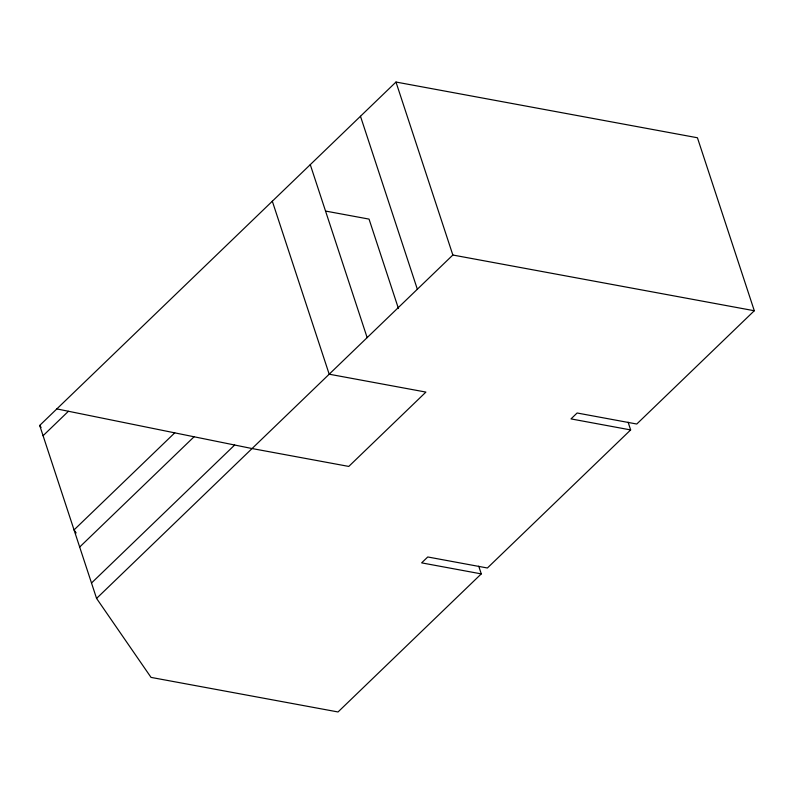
<?xml version="1.0" encoding="UTF-8"?>
<svg xmlns="http://www.w3.org/2000/svg" width="794" height="794" viewBox="0 0 794 794"><rect width="100%" height="100%" fill="white"/><g stroke="black" fill="none" stroke-linecap="round" stroke-linejoin="round"><path stroke-width="1.19" d="M478.742 566.191L481.273 573.893L338.036 711.96L151.039 677.401L96.57 598.418L39.7 425.435L395.978 82.04L697.43 137.759L754.3 310.742L636.768 424.026L577.119 412.999L570.995 418.904L630.644 429.931L628.114 422.219M43.075 435.708L68.433 411.272M174.749 432.849L74.05 529.906L76.145 532.953M79.678 547.036L194.073 436.779M91.509 583.004L234.667 445.017M96.57 598.418L452.848 255.023L754.3 310.742M630.644 429.931L487.397 567.998L427.758 556.971L421.634 562.867L481.273 573.893M325.52 211.055L369.041 219.104L398.449 308.538M56.84 408.91L252.065 448.55L348.784 466.425L425.912 392.087L329.192 374.202L272.322 201.219M39.7 425.435L41.099 427.46M395.978 82.04L452.848 255.023M360.476 116.261L417.346 289.244M310.275 164.646L367.146 337.619"/></g></svg>
